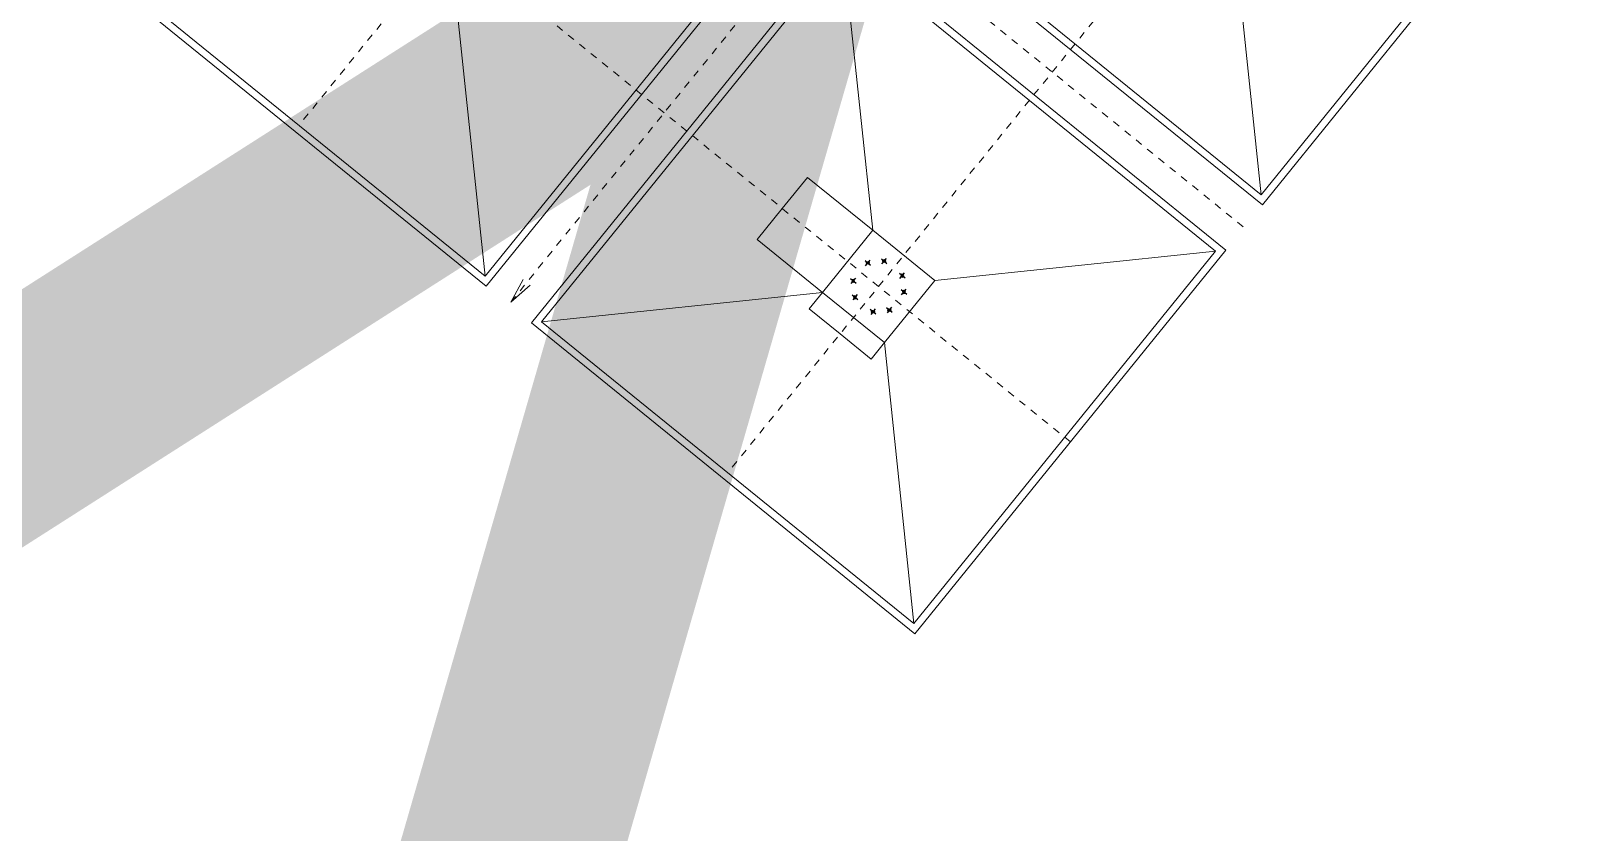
# Model space of a CAD drawing. Header units: metres. Extents: x 432095 to 435012, y 2470938 to 2473256.
# Drawn here: x 433787.46 to 433808.71, y 2471330.35 to 2471341.38 of the extents above; entities that cross this region are included whole.
import ezdxf

# ---------------------------------------------------------------- set-up
doc = ezdxf.new("R2010")
doc.units = ezdxf.units.M
doc.header["$MEASUREMENT"] = 0
for name, pattern in [('CENTER', [2, 1.25, -0.25, 0.25, -0.25]), ('CENTER2', [1.125, 0.75, -0.125, 0.125, -0.125]), ('DASHED2', [0.375, 0.25, -0.125])]:
    doc.linetypes.add(name, pattern=pattern)
doc.layers.add('cong trinh tram 110kv', color=7, linetype='Continuous', lineweight=5)
doc.layers.add('HA_Daydan5', color=1, linetype='Continuous', lineweight=0)
doc.layers.add('Mong', color=2, linetype='Continuous')
doc.dimstyles.get("Standard").update_dxf_attribs({"dimtxt": 0.18, "dimasz": 0.18, "dimexe": 0.18, "dimexo": 0.0625, "dimgap": 0.09, "dimtad": 0, "dimtih": 1, "dimtoh": 1, "dimdec": 4, "dimzin": 0, "dimdsep": 46, "dimtxsty": 'Standard', "dimcen": 0.09, "dimadec": 0, "dimazin": 0, "dimtfac": 1, "dimtdec": 4, "dimtofl": 0, "dimtmove": 0, "dimatfit": 3, "dimfxl": 1, "dimtolj": 1, "dimtzin": 0, "dimarcsym": 0})

# ---------------------------------------------------------------- blocks, each defined once
blk = doc.blocks.new('*D48')
at = {"color": 0, "linetype": 'Continuous', "lineweight": -2}
for p, q in [((-4350, 4350), (-4350, 4641)), ((-4350, 4640), (-3801, 4640)), ((-3250, 4640), (-3799, 4640)), ((-3250, 4350), (-3250, 4641))]:
    blk.add_line(p, q, dxfattribs=at)
at = {"color": 0, "linetype": 'Continuous'}
for points in [[(-4350, 4640), (-4350, 4640), (-4350, 4640)], [(-3250, 4640), (-3250, 4640), (-3250, 4640)]]:
    blk.add_solid(points, dxfattribs=at)
at = {"layer": 'Defpoints', "color": 0, "linetype": 'Continuous'}
for p in [(-4350, 4640), (-4350, 4350), (-3250, 4350)]:
    blk.add_point(p, dxfattribs=at)
at = {"color": 0, "linetype": 'Continuous', "insert": (-3800, 4640), "char_height": 0.18, "attachment_point": 5}
blk.add_mtext('\\A1;1100.0000', dxfattribs=at)
blk = doc.blocks.new('*D49')
at = {"color": 0, "linetype": 'Continuous', "lineweight": -2}
for p, q in [((-3250, 4350), (-2093, 4350)), ((-2094, 4350), (-2094, 3800)), ((-2094, 3250), (-2094, 3800)), ((-3250, 3250), (-2093, 3250))]:
    blk.add_line(p, q, dxfattribs=at)
at = {"color": 0, "linetype": 'Continuous'}
for points in [[(-2094, 4350), (-2093, 4350), (-2094, 4350)], [(-2094, 3250), (-2093, 3250), (-2094, 3250)]]:
    blk.add_solid(points, dxfattribs=at)
at = {"layer": 'Defpoints', "color": 0, "linetype": 'Continuous'}
for p in [(-3250, 4350), (-3250, 3250), (-2094, 3250)]:
    blk.add_point(p, dxfattribs=at)
at = {"color": 0, "linetype": 'Continuous', "insert": (-2094, 3800), "char_height": 0.18, "attachment_point": 5}
blk.add_mtext('\\A1;1100.0000', dxfattribs=at)
blk = doc.blocks.new('bln')
at = {"color": 8, "linetype": 'CENTER'}
for p, q in [((158911, -81882), (159011, -81882)), ((158961, -81933), (158961, -81831))]:
    blk.add_line(p, q, dxfattribs=at)
at = {"linetype": 'Continuous'}
blk.add_circle((158961, -81882), 20, dxfattribs=at)
blk = doc.blocks.new('vt2 4 5')
at = {"color": 8, "linetype": 'ByBlock'}
for p, q in [((-7200, 7200), (-7200, 400)), ((-7200, 7200), (-400, 7200)), ((-400, 7200), (-400, 400)), ((400, 7200), (400, 400)), ((7200, 7200), (400, 7200)), ((-7200, 400), (-400, 400)), ((-7200, -7200), (-7200, -400)), ((-7200, -400), (-400, -400))]:
    blk.add_line(p, q, dxfattribs=at)
at = {"linetype": 'Continuous'}
for p, q in [((-7100, 7100), (-500, 7100)), ((-7100, 7100), (-7100, 500)), ((-500, 7100), (-500, 500)), ((0, 7154.02485), (-61.22128, 6806.82172)), ((0, 7154.02485), (61.22128, 6806.82172)), ((7100, 7100), (500, 7100)), ((500, 7100), (500, 500)), ((-7100, 500), (-500, 500)), ((-7100, -500), (-500, -500)), ((-7100, -7100), (-7100, -500))]:
    blk.add_line(p, q, dxfattribs=at)
for p, q in [((-4350, 4350), (-7100, 7100)), ((-3250, 4350), (-500, 7100)), ((3250, 4350), (500, 7100)), ((-4350, 3250), (-7100, 500)), ((-3250, 3250), (-500, 500)), ((-4350, -3250), (-7100, -500))]:
    blk.add_line(p, q)
at = {"color": 8, "linetype": 'CENTER2'}
for p, q in [((-3800, -7100), (-3800, 7100)), ((3800, -7100), (3800, 7100)), ((-7200, 3800), (7200, 3800))]:
    blk.add_line(p, q, dxfattribs=at)
at = {"color": 1, "linetype": 'CENTER', "ltscale": 2}
for p, q in [((0, 7154.02485), (0, -4355.79634)), ((-7184.66797, 0), (5134.64763, 0))]:
    blk.add_line(p, q, dxfattribs=at)
at = {"linetype": 'Continuous'}
blk.add_lwpolyline([(-4350, 3250), (-3250, 3250), (-3250, 4350), (-4350, 4350)], close=True, dxfattribs=at)
at = {"layer": 'Mong', "color": 8, "linetype": 'Continuous'}
for p in [(-162921, 86002), (-163081, 85842)]:
    blk.add_blockref('bln', p, dxfattribs=at)
at = {"layer": 'Mong', "color": 8, "linetype": 'Continuous', "xscale": -1}
for p in [(155321, 86002), (155481, 85842)]:
    blk.add_blockref('bln', p, dxfattribs=at)
at = {"layer": 'Mong', "color": 8, "linetype": 'Continuous', "xscale": -1, "rotation": 180}
for p in [(-163081, -78242), (-162921, -78402)]:
    blk.add_blockref('bln', p, dxfattribs=at)
at = {"layer": 'Mong', "color": 8, "linetype": 'Continuous', "rotation": 180}
for p in [(155481, -78242), (155321, -78402)]:
    blk.add_blockref('bln', p, dxfattribs=at)
at = {"linetype": 'Continuous'}
for base, p2, angle, picture, middle in [((-4350, 4640.32111), (-4350, 4350), 180, '*D48', (-3800, 4640.32111)), ((-2093.51014, 3250), (-3250, 3250), 270, '*D49', (-2093.51014, 3800))]:
    dim = blk.add_linear_dim(base=base, p1=(-3250, 4350), p2=p2, angle=angle, dimstyle='Standard', override={"dimscale": 1}, dxfattribs=at)
    dim.commit()
    dim.dimension.update_dxf_attribs({"geometry": picture, "text_midpoint": middle, "dimtype": 161})

msp = doc.modelspace()

# ---------------------------------------------------------------- linework, layer by layer
at = {"layer": 'HA_Daydan5', "color": 5, "linetype": 'DASHED2', "ltscale": 40, "const_width": 3}
for points in [[(433798.606, 2471343.234), (433771.367, 2471325.846)], [(433797.872, 2471343.197), (433789.078, 2471312.796)]]:
    msp.add_lwpolyline(points, dxfattribs=at)

# ---------------------------------------------------------------- block references
at = {"layer": 'cong trinh tram 110kv', "xscale": 0.0009999999193486555, "yscale": 0.001000000163912773, "zscale": 0.0009999999999999996, "rotation": 140.9865917665228}
msp.add_blockref('vt2 4 5', (433798.579, 2471343.206), dxfattribs=at)

doc.saveas('drawing.dxf')
